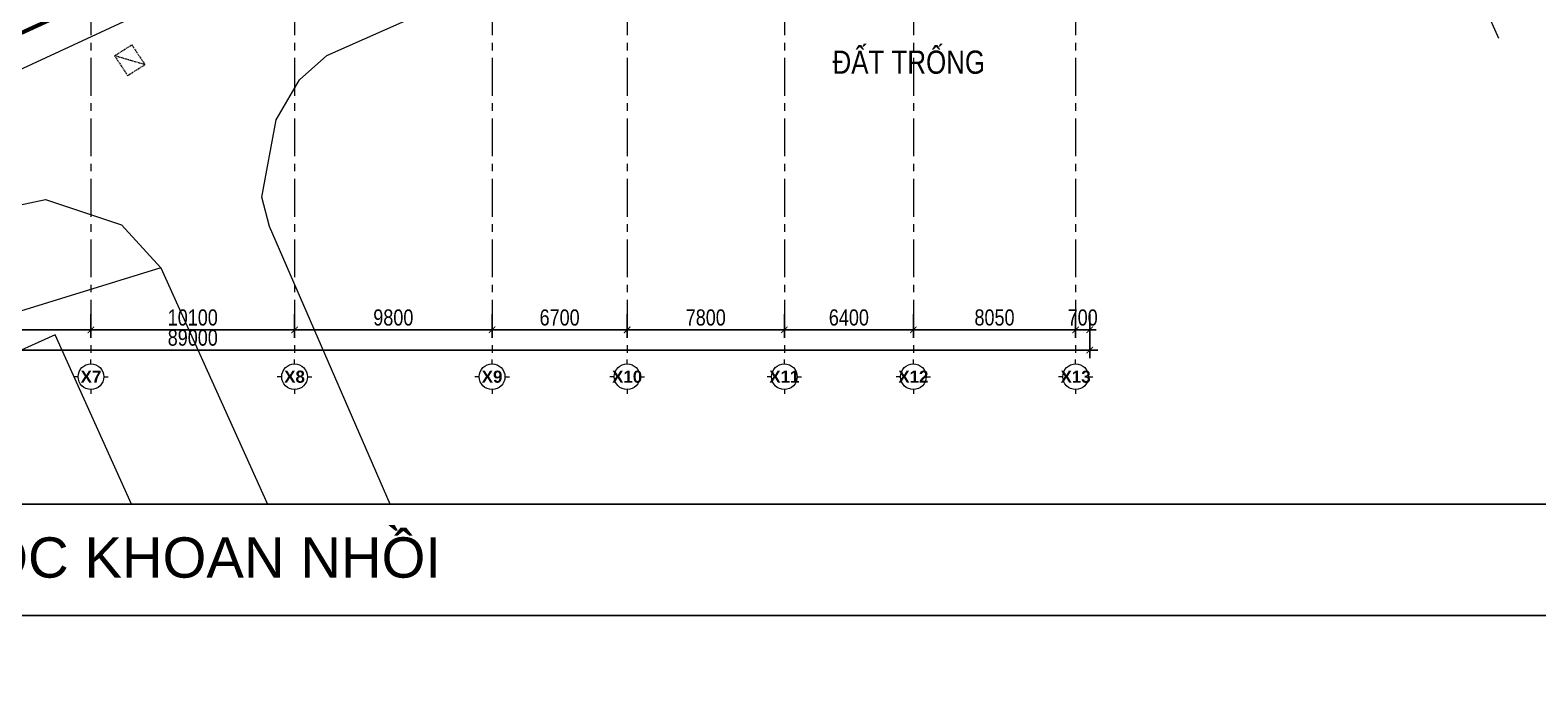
# Model space of a CAD drawing. Header units: millimetres. Extents: x -346728 to 1320345, y -537202 to -385966.
# Drawn here: x 183622 to 258419, y -528848 to -495832 of the extents above; entities that cross this region are included whole.
import ezdxf
from ezdxf.enums import TextEntityAlignment as Align
from ezdxf.xclip import XClip

# ---------------------------------------------------------------- set-up
doc = ezdxf.new("R2010")
doc.units = ezdxf.units.MM
doc.header["$LTSCALE"] = 100
doc.header["$XCLIPFRAME"] = 2
doc.linetypes.add('NETNHA500', pattern=[0.75, 0.5, -0.25])
doc.linetypes.add('X1326_GLB$0$CENTER', pattern=[2, 1.25, -0.25, 0.25, -0.25])
for name, color, linetype, lineweight in [('0 T TEXT', 7, 'Continuous', 13), ('L.DUONG', 234, 'Continuous', 15), ('LINE', 7, 'Continuous', 13), ('X1326_GLB$0$A-tim', 8, 'X1326_GLB$0$CENTER', 9), ('X1326_GLB$0$Xref-Plan Grid$0$A-kich thuoc', 251, 'Continuous', 13), ('X1326_GLB$0$Xref-Plan Grid$0$A-ky hieu', 7, 'Continuous', 13)]:
    doc.layers.add(name, color=color, linetype=linetype, lineweight=lineweight)
doc.layers.add('NHA', color=3, linetype='NETNHA500')
doc.layers.add('TX', color=94, linetype='Continuous')
doc.styles.add('TOAN - FONT ARIAL', font='Arial_1.ttf', dxfattribs={"width": 0.8})
doc.styles.add('VnArialH', font='VHARIAL.TTF')
doc.styles.add('X1326_GLB$0$Xref-Plan Grid$0$BRG-Chu Hoa', font='Arialbd_1.ttf')
doc.linetypes.add('FENCELINE2', pattern='A,0.25,-0.1,[132,ltypeshp.shx,S=0.1,R=0,X=-0.1,Y=0],-0.1,1', length=1.45)
doc.dimstyles.new('X1326_GLB$0$200', dxfattribs={"dimscale": 400, "dimtxt": 2, "dimasz": 0.8, "dimexe": 1, "dimexo": 1, "dimgap": 0.5, "dimtad": 1, "dimdec": 0, "dimzin": 0, "dimdsep": 46, "dimtxsty": 'TOAN - FONT ARIAL', "dimblk": 'ARCHTICK', "dimcen": 0.8, "dimdle": 1, "dimclrd": 7, "dimclre": 7, "dimclrt": 7, "dimadec": 0, "dimazin": 0, "dimtfac": 1, "dimtdec": 0, "dimtix": 1, "dimtmove": 2, "dimatfit": 3, "dimfxl": 1, "dimtolj": 1, "dimtzin": 0, "dimarcsym": 0})

# ---------------------------------------------------------------- blocks, each defined once
blk = doc.blocks.new('_ArchTick')
at = {"color": 0, "linetype": 'ByBlock', "const_width": 0.15}
blk.add_lwpolyline([(-0.5, -0.5), (0.5, 0.5)], dxfattribs=at)
blk = doc.blocks.new('*D436')
at = {"layer": 'DEFPOINTS', "color": 0, "transparency": 16777216}
for p in [(186639, -509523), (196739, -509523), (196739, -510696)]:
    blk.add_point(p, dxfattribs=at)
at = {"layer": 'X1326_GLB$0$Xref-Plan Grid$0$A-kich thuoc', "color": 7, "lineweight": -2, "transparency": 16777216}
for p, q in [((186639, -509923), (186639, -511096)), ((196739, -509923), (196739, -511096)), ((186239, -510696), (197139, -510696))]:
    blk.add_line(p, q, dxfattribs=at)
at = {"layer": 'X1326_GLB$0$Xref-Plan Grid$0$A-kich thuoc', "color": 7, "lineweight": -2, "transparency": 16777216, "xscale": 320, "yscale": 320, "zscale": 320, "rotation": 180}
blk.add_blockref('_ArchTick', (186639, -510696), dxfattribs=at)
at = {"layer": 'X1326_GLB$0$Xref-Plan Grid$0$A-kich thuoc', "color": 7, "lineweight": -2, "transparency": 16777216, "xscale": 320, "yscale": 320, "zscale": 320}
blk.add_blockref('_ArchTick', (196739, -510696), dxfattribs=at)
at = {"layer": 'X1326_GLB$0$Xref-Plan Grid$0$A-kich thuoc', "color": 7, "transparency": 16777216, "insert": (191689, -510087), "char_height": 800, "attachment_point": 5, "style": 'TOAN - FONT ARIAL'}
blk.add_mtext('\\A1;10100', dxfattribs=at)
blk = doc.blocks.new('*D440')
at = {"layer": 'DEFPOINTS', "color": 0, "transparency": 16777216}
for p in [(147189, -509523, 0), (236189, -509523, 0), (147189, -511696)]:
    blk.add_point(p, dxfattribs=at)
at = {"layer": 'X1326_GLB$0$Xref-Plan Grid$0$A-kich thuoc', "color": 7, "lineweight": -2, "transparency": 16777216}
for p, q in [((147189, -509923), (147189, -512096)), ((236189, -509923), (236189, -512096)), ((236589, -511696), (146789, -511696))]:
    blk.add_line(p, q, dxfattribs=at)
at = {"layer": 'X1326_GLB$0$Xref-Plan Grid$0$A-kich thuoc', "color": 7, "lineweight": -2, "transparency": 16777216, "xscale": 320, "yscale": 320, "zscale": 320, "rotation": 180}
blk.add_blockref('_ArchTick', (147189, -511696), dxfattribs=at)
at = {"layer": 'X1326_GLB$0$Xref-Plan Grid$0$A-kich thuoc', "color": 7, "lineweight": -2, "transparency": 16777216, "xscale": 320, "yscale": 320, "zscale": 320}
blk.add_blockref('_ArchTick', (236189, -511696), dxfattribs=at)
at = {"layer": 'X1326_GLB$0$Xref-Plan Grid$0$A-kich thuoc', "color": 7, "transparency": 16777216, "insert": (191689, -511087), "char_height": 800, "attachment_point": 5, "style": 'TOAN - FONT ARIAL'}
blk.add_mtext('\\A1;89000', dxfattribs=at)
blk = doc.blocks.new('*D441')
at = {"layer": 'DEFPOINTS', "color": 0, "transparency": 16777216}
for p in [(176839, -509523, 0), (186639, -509523, 0), (176839, -510696)]:
    blk.add_point(p, dxfattribs=at)
at = {"layer": 'X1326_GLB$0$Xref-Plan Grid$0$A-kich thuoc', "color": 7, "lineweight": -2, "transparency": 16777216}
for p, q in [((176839, -509923), (176839, -511096)), ((186639, -509923), (186639, -511096)), ((187039, -510696), (176439, -510696))]:
    blk.add_line(p, q, dxfattribs=at)
at = {"layer": 'X1326_GLB$0$Xref-Plan Grid$0$A-kich thuoc', "color": 7, "lineweight": -2, "transparency": 16777216, "xscale": 320, "yscale": 320, "zscale": 320, "rotation": 180}
blk.add_blockref('_ArchTick', (176839, -510696), dxfattribs=at)
at = {"layer": 'X1326_GLB$0$Xref-Plan Grid$0$A-kich thuoc', "color": 7, "lineweight": -2, "transparency": 16777216, "xscale": 320, "yscale": 320, "zscale": 320}
blk.add_blockref('_ArchTick', (186639, -510696), dxfattribs=at)
at = {"layer": 'X1326_GLB$0$Xref-Plan Grid$0$A-kich thuoc', "color": 7, "transparency": 16777216, "insert": (181739, -510087), "char_height": 800, "attachment_point": 5, "style": 'TOAN - FONT ARIAL'}
blk.add_mtext('\\A1;9800', dxfattribs=at)
blk = doc.blocks.new('*U271')
for p, q in [((0, 3.19), (0, 4.28)), ((-3.19, 0), (-4.28, 0)), ((3.19, 0), (4.28, 0)), ((0, -3.19), (0, -4.28))]:
    blk.add_line(p, q)
blk.add_circle((0, 0), 3.19)
at = {"color": 7, "style": 'X1326_GLB$0$Xref-Plan Grid$0$BRG-Chu Hoa'}
blk.add_attdef('1', text='', height=3, dxfattribs=at).set_placement((0, 0), align=Align.MIDDLE_CENTER)
blk = doc.blocks.new('*U272')
for p, q in [((0, 3.19), (0, 4.28)), ((-3.19, 0), (-4.28, 0)), ((3.19, 0), (4.28, 0)), ((0, -3.19), (0, -4.28))]:
    blk.add_line(p, q)
blk.add_circle((0, 0), 3.19)
at = {"color": 7, "style": 'X1326_GLB$0$Xref-Plan Grid$0$BRG-Chu Hoa'}
blk.add_attdef('1', text='', height=3, dxfattribs=at).set_placement((0, 0), align=Align.MIDDLE_CENTER)
blk = doc.blocks.new('*U273')
for p, q in [((0, 3.19), (0, 4.28)), ((-3.19, 0), (-4.28, 0)), ((3.19, 0), (4.28, 0)), ((0, -3.19), (0, -4.28))]:
    blk.add_line(p, q)
blk.add_circle((0, 0), 3.19)
at = {"color": 7, "style": 'X1326_GLB$0$Xref-Plan Grid$0$BRG-Chu Hoa'}
blk.add_attdef('1', text='', height=3, dxfattribs=at).set_placement((0, 0), align=Align.MIDDLE_CENTER)
blk = doc.blocks.new('*U257')
for p, q in [((0, 3.19), (0, 4.28)), ((-3.19, 0), (-4.28, 0)), ((3.19, 0), (4.28, 0)), ((0, -3.19), (0, -4.28))]:
    blk.add_line(p, q)
blk.add_circle((0, 0), 3.19)
at = {"color": 7, "style": 'X1326_GLB$0$Xref-Plan Grid$0$BRG-Chu Hoa'}
blk.add_attdef('1', text='', height=3, dxfattribs=at).set_placement((0, 0), align=Align.MIDDLE_CENTER)
blk = doc.blocks.new('*U258')
for p, q in [((0, 3.19), (0, 4.28)), ((-3.19, 0), (-4.28, 0)), ((3.19, 0), (4.28, 0)), ((0, -3.19), (0, -4.28))]:
    blk.add_line(p, q)
blk.add_circle((0, 0), 3.19)
at = {"color": 7, "style": 'X1326_GLB$0$Xref-Plan Grid$0$BRG-Chu Hoa'}
blk.add_attdef('1', text='', height=3, dxfattribs=at).set_placement((0, 0), align=Align.MIDDLE_CENTER)
blk = doc.blocks.new('*U259')
for p, q in [((0, 3.19), (0, 4.28)), ((-3.19, 0), (-4.28, 0)), ((3.19, 0), (4.28, 0)), ((0, -3.19), (0, -4.28))]:
    blk.add_line(p, q)
blk.add_circle((0, 0), 3.19)
at = {"color": 7, "style": 'X1326_GLB$0$Xref-Plan Grid$0$BRG-Chu Hoa'}
blk.add_attdef('1', text='', height=3, dxfattribs=at).set_placement((0, 0), align=Align.MIDDLE_CENTER)
blk = doc.blocks.new('*U260')
for p, q in [((0, 3.19), (0, 4.28)), ((-3.19, 0), (-4.28, 0)), ((3.19, 0), (4.28, 0)), ((0, -3.19), (0, -4.28))]:
    blk.add_line(p, q)
blk.add_circle((0, 0), 3.19)
at = {"color": 7, "style": 'X1326_GLB$0$Xref-Plan Grid$0$BRG-Chu Hoa'}
blk.add_attdef('1', text='', height=3, dxfattribs=at).set_placement((0, 0), align=Align.MIDDLE_CENTER)
blk = doc.blocks.new('*D690')
at = {"layer": 'DEFPOINTS', "color": 0, "transparency": 16777216}
for p in [(196739, -509523), (206538, -509523), (206538, -510696)]:
    blk.add_point(p, dxfattribs=at)
at = {"layer": 'X1326_GLB$0$Xref-Plan Grid$0$A-kich thuoc', "color": 7, "lineweight": -2, "transparency": 16777216}
for p, q in [((196739, -509923), (196739, -511096)), ((206538, -509923), (206538, -511096)), ((196339, -510696), (206938, -510696))]:
    blk.add_line(p, q, dxfattribs=at)
at = {"layer": 'X1326_GLB$0$Xref-Plan Grid$0$A-kich thuoc', "color": 7, "lineweight": -2, "transparency": 16777216, "xscale": 320, "yscale": 320, "zscale": 320, "rotation": 180}
blk.add_blockref('_ArchTick', (196739, -510696), dxfattribs=at)
at = {"layer": 'X1326_GLB$0$Xref-Plan Grid$0$A-kich thuoc', "color": 7, "lineweight": -2, "transparency": 16777216, "xscale": 320, "yscale": 320, "zscale": 320}
blk.add_blockref('_ArchTick', (206538, -510696), dxfattribs=at)
at = {"layer": 'X1326_GLB$0$Xref-Plan Grid$0$A-kich thuoc', "color": 7, "transparency": 16777216, "insert": (201639, -510087), "char_height": 800, "attachment_point": 5, "style": 'TOAN - FONT ARIAL'}
blk.add_mtext('\\A1;9800', dxfattribs=at)
blk = doc.blocks.new('*D691')
at = {"layer": 'DEFPOINTS', "color": 0, "transparency": 16777216}
for p in [(206538, -509523), (213239, -509523), (213239, -510696)]:
    blk.add_point(p, dxfattribs=at)
at = {"layer": 'X1326_GLB$0$Xref-Plan Grid$0$A-kich thuoc', "color": 7, "lineweight": -2, "transparency": 16777216}
for p, q in [((206538, -509923), (206538, -511096)), ((213239, -509923), (213239, -511096)), ((206138, -510696), (213639, -510696))]:
    blk.add_line(p, q, dxfattribs=at)
at = {"layer": 'X1326_GLB$0$Xref-Plan Grid$0$A-kich thuoc', "color": 7, "lineweight": -2, "transparency": 16777216, "xscale": 320, "yscale": 320, "zscale": 320, "rotation": 180}
blk.add_blockref('_ArchTick', (206538, -510696), dxfattribs=at)
at = {"layer": 'X1326_GLB$0$Xref-Plan Grid$0$A-kich thuoc', "color": 7, "lineweight": -2, "transparency": 16777216, "xscale": 320, "yscale": 320, "zscale": 320}
blk.add_blockref('_ArchTick', (213239, -510696), dxfattribs=at)
at = {"layer": 'X1326_GLB$0$Xref-Plan Grid$0$A-kich thuoc', "color": 7, "transparency": 16777216, "insert": (209889, -510087), "char_height": 800, "attachment_point": 5, "style": 'TOAN - FONT ARIAL'}
blk.add_mtext('\\A1;6700', dxfattribs=at)
blk = doc.blocks.new('*D692')
at = {"layer": 'DEFPOINTS', "color": 0, "transparency": 16777216}
for p in [(213239, -509523), (221038, -509523), (221038, -510696)]:
    blk.add_point(p, dxfattribs=at)
at = {"layer": 'X1326_GLB$0$Xref-Plan Grid$0$A-kich thuoc', "color": 7, "lineweight": -2, "transparency": 16777216}
for p, q in [((213239, -509923), (213239, -511096)), ((221038, -509923), (221038, -511096)), ((212839, -510696), (221438, -510696))]:
    blk.add_line(p, q, dxfattribs=at)
at = {"layer": 'X1326_GLB$0$Xref-Plan Grid$0$A-kich thuoc', "color": 7, "lineweight": -2, "transparency": 16777216, "xscale": 320, "yscale": 320, "zscale": 320, "rotation": 180}
blk.add_blockref('_ArchTick', (213239, -510696), dxfattribs=at)
at = {"layer": 'X1326_GLB$0$Xref-Plan Grid$0$A-kich thuoc', "color": 7, "lineweight": -2, "transparency": 16777216, "xscale": 320, "yscale": 320, "zscale": 320}
blk.add_blockref('_ArchTick', (221038, -510696), dxfattribs=at)
at = {"layer": 'X1326_GLB$0$Xref-Plan Grid$0$A-kich thuoc', "color": 7, "transparency": 16777216, "insert": (217139, -510087), "char_height": 800, "attachment_point": 5, "style": 'TOAN - FONT ARIAL'}
blk.add_mtext('\\A1;7800', dxfattribs=at)
blk = doc.blocks.new('*D693')
at = {"layer": 'DEFPOINTS', "color": 0, "transparency": 16777216}
for p in [(221038, -509523), (227439, -509523), (227439, -510696)]:
    blk.add_point(p, dxfattribs=at)
at = {"layer": 'X1326_GLB$0$Xref-Plan Grid$0$A-kich thuoc', "color": 7, "lineweight": -2, "transparency": 16777216}
for p, q in [((221038, -509923), (221038, -511096)), ((227439, -509923), (227439, -511096)), ((220638, -510696), (227839, -510696))]:
    blk.add_line(p, q, dxfattribs=at)
at = {"layer": 'X1326_GLB$0$Xref-Plan Grid$0$A-kich thuoc', "color": 7, "lineweight": -2, "transparency": 16777216, "xscale": 320, "yscale": 320, "zscale": 320, "rotation": 180}
blk.add_blockref('_ArchTick', (221038, -510696), dxfattribs=at)
at = {"layer": 'X1326_GLB$0$Xref-Plan Grid$0$A-kich thuoc', "color": 7, "lineweight": -2, "transparency": 16777216, "xscale": 320, "yscale": 320, "zscale": 320}
blk.add_blockref('_ArchTick', (227439, -510696), dxfattribs=at)
at = {"layer": 'X1326_GLB$0$Xref-Plan Grid$0$A-kich thuoc', "color": 7, "transparency": 16777216, "insert": (224239, -510087), "char_height": 800, "attachment_point": 5, "style": 'TOAN - FONT ARIAL'}
blk.add_mtext('\\A1;6400', dxfattribs=at)
blk = doc.blocks.new('*D694')
at = {"layer": 'DEFPOINTS', "color": 0, "transparency": 16777216}
for p in [(227439, -509523), (235489, -509523, 0), (235489, -510696)]:
    blk.add_point(p, dxfattribs=at)
at = {"layer": 'X1326_GLB$0$Xref-Plan Grid$0$A-kich thuoc', "color": 7, "lineweight": -2, "transparency": 16777216}
for p, q in [((227439, -509923), (227439, -511096)), ((235489, -509923), (235489, -511096)), ((227039, -510696), (235889, -510696))]:
    blk.add_line(p, q, dxfattribs=at)
at = {"layer": 'X1326_GLB$0$Xref-Plan Grid$0$A-kich thuoc', "color": 7, "lineweight": -2, "transparency": 16777216, "xscale": 320, "yscale": 320, "zscale": 320, "rotation": 180}
blk.add_blockref('_ArchTick', (227439, -510696), dxfattribs=at)
at = {"layer": 'X1326_GLB$0$Xref-Plan Grid$0$A-kich thuoc', "color": 7, "lineweight": -2, "transparency": 16777216, "xscale": 320, "yscale": 320, "zscale": 320}
blk.add_blockref('_ArchTick', (235489, -510696), dxfattribs=at)
at = {"layer": 'X1326_GLB$0$Xref-Plan Grid$0$A-kich thuoc', "color": 7, "transparency": 16777216, "insert": (231464, -510087), "char_height": 800, "attachment_point": 5, "style": 'TOAN - FONT ARIAL'}
blk.add_mtext('\\A1;8050', dxfattribs=at)
blk = doc.blocks.new('*D695')
at = {"layer": 'DEFPOINTS', "color": 0, "transparency": 16777216}
for p in [(235489, -509523), (236189, -509523), (236189, -510696)]:
    blk.add_point(p, dxfattribs=at)
at = {"layer": 'X1326_GLB$0$Xref-Plan Grid$0$A-kich thuoc', "color": 7, "lineweight": -2, "transparency": 16777216}
for p, q in [((235489, -509923), (235489, -511096)), ((236189, -509923), (236189, -511096)), ((235489, -510696), (235169, -510696)), ((235489, -510696), (236189, -510696)), ((236189, -510696), (236509, -510696))]:
    blk.add_line(p, q, dxfattribs=at)
at = {"layer": 'X1326_GLB$0$Xref-Plan Grid$0$A-kich thuoc', "color": 7, "lineweight": -2, "transparency": 16777216, "xscale": 320, "yscale": 320, "zscale": 320}
blk.add_blockref('_ArchTick', (235489, -510696), dxfattribs=at)
at = {"layer": 'X1326_GLB$0$Xref-Plan Grid$0$A-kich thuoc', "color": 7, "lineweight": -2, "transparency": 16777216, "xscale": 320, "yscale": 320, "zscale": 320, "rotation": 180}
blk.add_blockref('_ArchTick', (236189, -510696), dxfattribs=at)
at = {"layer": 'X1326_GLB$0$Xref-Plan Grid$0$A-kich thuoc', "color": 7, "transparency": 16777216, "insert": (235839, -510087), "char_height": 800, "attachment_point": 5, "style": 'TOAN - FONT ARIAL'}
blk.add_mtext('\\A1;700', dxfattribs=at)
blk = doc.blocks.new('LVL-KHUNGTEN')
blk.add_lwpolyline([(61073, 41093), (119124, 41093), (119124, 62), (61073, 62)], close=True)
at = {"layer": 'DEFPOINTS'}
blk.add_line((119124, 62), (61073, 62), dxfattribs=at)
blk = doc.blocks.new('mb duong hh')
at = {"layer": 'LINE', "color": 252, "lineweight": 9}
for p, q in [((27891, -3635), (3619, -11105)), ((22650, -6971), (13365, -11106)), ((26701, -15961), (22650, -6971))]:
    blk.add_line(p, q, dxfattribs=at)
for points in [[(14977, 101049), (-7702, 101358), (-14927, 101246), (-29449, 100943), (-35818, 99008), (-40020, 95429), (-42101, 92117), (-42609, 87567), (-42104, 81482), (-40823, 74903), (-34507, 57500), (-12505, -1540), (-11062, -5026), (-1334, -3647), (4526, -1388), (38515, 14361), (36944, 16828)], [(39889, -16768), (33281, -1600), (32900, -141), (33614, 3694), (34777, 5679), (36123, 6884), (82139, 27252), (84799, 26382), (86984, 24113), (94252, 7748)], [(7094, -53459), (-4389, -23466), (-7476, -14621), (-7126, -12701), (-5444, -11474), (3373, -7965), (18726, -972), (22175, -250), (25941, -1516), (27891, -3635), (34840, -19045)]]:
    blk.add_lwpolyline(points, dxfattribs=at)
at = {"layer": 'NHA', "color": 252, "lineweight": 9}
for p, q in [((25598, 6877), (26454, 7415)), ((25598, 6877), (26245, 5896)), ((27100, 6433), (25598, 6877)), ((26454, 7415), (27100, 6433)), ((26245, 5896), (27100, 6433))]:
    blk.add_line(p, q, dxfattribs=at)
at = {"layer": '0 T TEXT', "lineweight": 9, "style": 'TOAN - FONT ARIAL', "width": 0.8}
blk.add_text('ĐẤT TRỐNG', height=1150, dxfattribs=at).set_placement((61215, 5984))
blk = doc.blocks.new('MB HANG RAO TAM')
at = {"layer": 'L.DUONG', "color": 94, "linetype": 'FENCELINE2', "ltscale": 25, "const_width": 200, "elevation": 7850}
blk.add_lwpolyline([(13898, 75822), (14369, 75824), (20809, 75968), (32497, 76335), (48850, 76822), (75776, 77623), (91825, 78101), (95770, 74597), (95712, 63657), (95684, 58344), (95610, 44235), (95553, 33268), (95488, 20874), (91490, 14752), (75806, 7559), (49624, -4449), (26632, -14994), (12548, -21453), (4784, -19373), (0, -7161), (-6626, 9890)], dxfattribs=at)

msp = doc.modelspace()

# ---------------------------------------------------------------- linework, layer by layer
at = {"layer": 'X1326_GLB$0$A-tim', "ltscale": 15}
for p, q in [((186638.6, -398208.6, -1404.9), (186638.6, -512162.7, -1404.9)), ((196738.7, -398208.6, -1404.9), (196738.7, -512162.7, -1404.9)), ((206538.5, -398208.6, -1404.9), (206538.5, -512162.7, -1404.9)), ((213238.6, -398208.6, -1404.9), (213238.6, -512162.7, -1404.9)), ((221038.5, -398208.6, -1404.9), (221038.5, -512162.7, -1404.9)), ((227438.6, -398208.6, -1404.9), (227438.6, -512162.7, -1404.9)), ((235488.6, -398208.6, -1404.9), (235488.6, -512162.7, -1404.9))]:
    msp.add_line(p, q, dxfattribs=at)

# ---------------------------------------------------------------- block references
at = {"extrusion": (0.00597, -2.28885e-18, 0.999982), "xscale": 3.385207865094198, "yscale": 3.385207865094198, "zscale": 3.385207865094198}
msp.add_blockref('LVL-KHUNGTEN', (-107243.5, -525073.6, -287.1), dxfattribs=at)
ref = msp.add_blockref('mb duong hh', (162214.1, -503978, 0))
XClip(ref).set_block_clipping_path([(-58962.6888090824, -15358.4345334051), (108047.3313388755, 114603.0144500207)])
at = {"layer": 'X1326_GLB$0$Xref-Plan Grid$0$A-ky hieu', "xscale": 200, "yscale": 200, "zscale": 200}
for name, p, values in [('*U271', (186638.6, -513019.5, -1404.9), {'1': 'X7'}), ('*U272', (196738.7, -513019.5, -1404.9), {'1': 'X8'}), ('*U273', (206538.5, -513019.5, -1404.9), {'1': 'X9'}), ('*U257', (213238.6, -513019.5, -1404.9), {'1': 'X10'}), ('*U258', (221038.5, -513019.5, -1404.9), {'1': 'X11'}), ('*U260', (227438.6, -513019.5, -1404.9), {'1': 'X12'}), ('*U259', (235488.6, -513019.5, -1404.9), {'1': 'X13'})]:
    msp.add_blockref(name, p, dxfattribs=at).add_auto_attribs(values)

# ---------------------------------------------------------------- texts
at = {"layer": 'TX', "color": 4, "style": 'VnArialH'}
msp.add_text('MÆT B»NG CäC KHOAN NHåI', height=2000, dxfattribs=at).set_placement((163959.6, -522987.2, -1404.9))

# ---------------------------------------------------------------- dimensions: what is measured, and where the dimension line sits
at = {"layer": 'X1326_GLB$0$Xref-Plan Grid$0$A-kich thuoc'}
for base, p1, p2, picture, middle in [((147188.6, -511695.6, -1404.9), (236188.6, -509523, -1404.9), (147188.6, -509523, -1404.9), '*D440', (191688.6, -511087.2, -1404.9)), ((176838.6, -510695.6, -1404.9), (186638.6, -509523, -1404.9), (176838.6, -509523, -1404.9), '*D441', (181738.6, -510087.2, -1404.9)), ((196738.7, -510695.6, -1404.9), (186638.6, -509523, -1404.9), (196738.7, -509523, -1404.9), '*D436', (191688.6, -510087.2, -1404.9)), ((206538.5, -510695.6, -1404.9), (196738.7, -509523, -1404.9), (206538.5, -509523, -1404.9), '*D690', (201638.6, -510087.2, -1404.9)), ((213238.6, -510695.6, -1404.9), (206538.5, -509523, -1404.9), (213238.6, -509523, -1404.9), '*D691', (209888.5, -510087.2, -1404.9)), ((221038.5, -510695.6, -1404.9), (213238.6, -509523, -1404.9), (221038.5, -509523, -1404.9), '*D692', (217138.5, -510087.2, -1404.9)), ((227438.6, -510695.6, -1404.9), (221038.5, -509523, -1404.9), (227438.6, -509523, -1404.9), '*D693', (224238.6, -510087.2, -1404.9)), ((235488.6, -510695.6, -1404.9), (227438.6, -509523, -1404.9), (235488.6, -509523, -1404.9), '*D694', (231463.6, -510087.2, -1404.9)), ((236188.6, -510695.6, -1404.9), (235488.6, -509523, -1404.9), (236188.6, -509523, -1404.9), '*D695', (235838.6, -510087.2, -1404.9))]:
    dim = msp.add_linear_dim(base=base, p1=p1, p2=p2, dimstyle='X1326_GLB$0$200', dxfattribs=at)
    dim.commit()
    dim.dimension.update_dxf_attribs({"geometry": picture, "text_midpoint": middle})

# ---------------------------------------------------------------- next in the draw order: block references
msp.add_blockref('MB HANG RAO TAM', (147888.6, -484948.9, 0))

doc.saveas('drawing.dxf')
